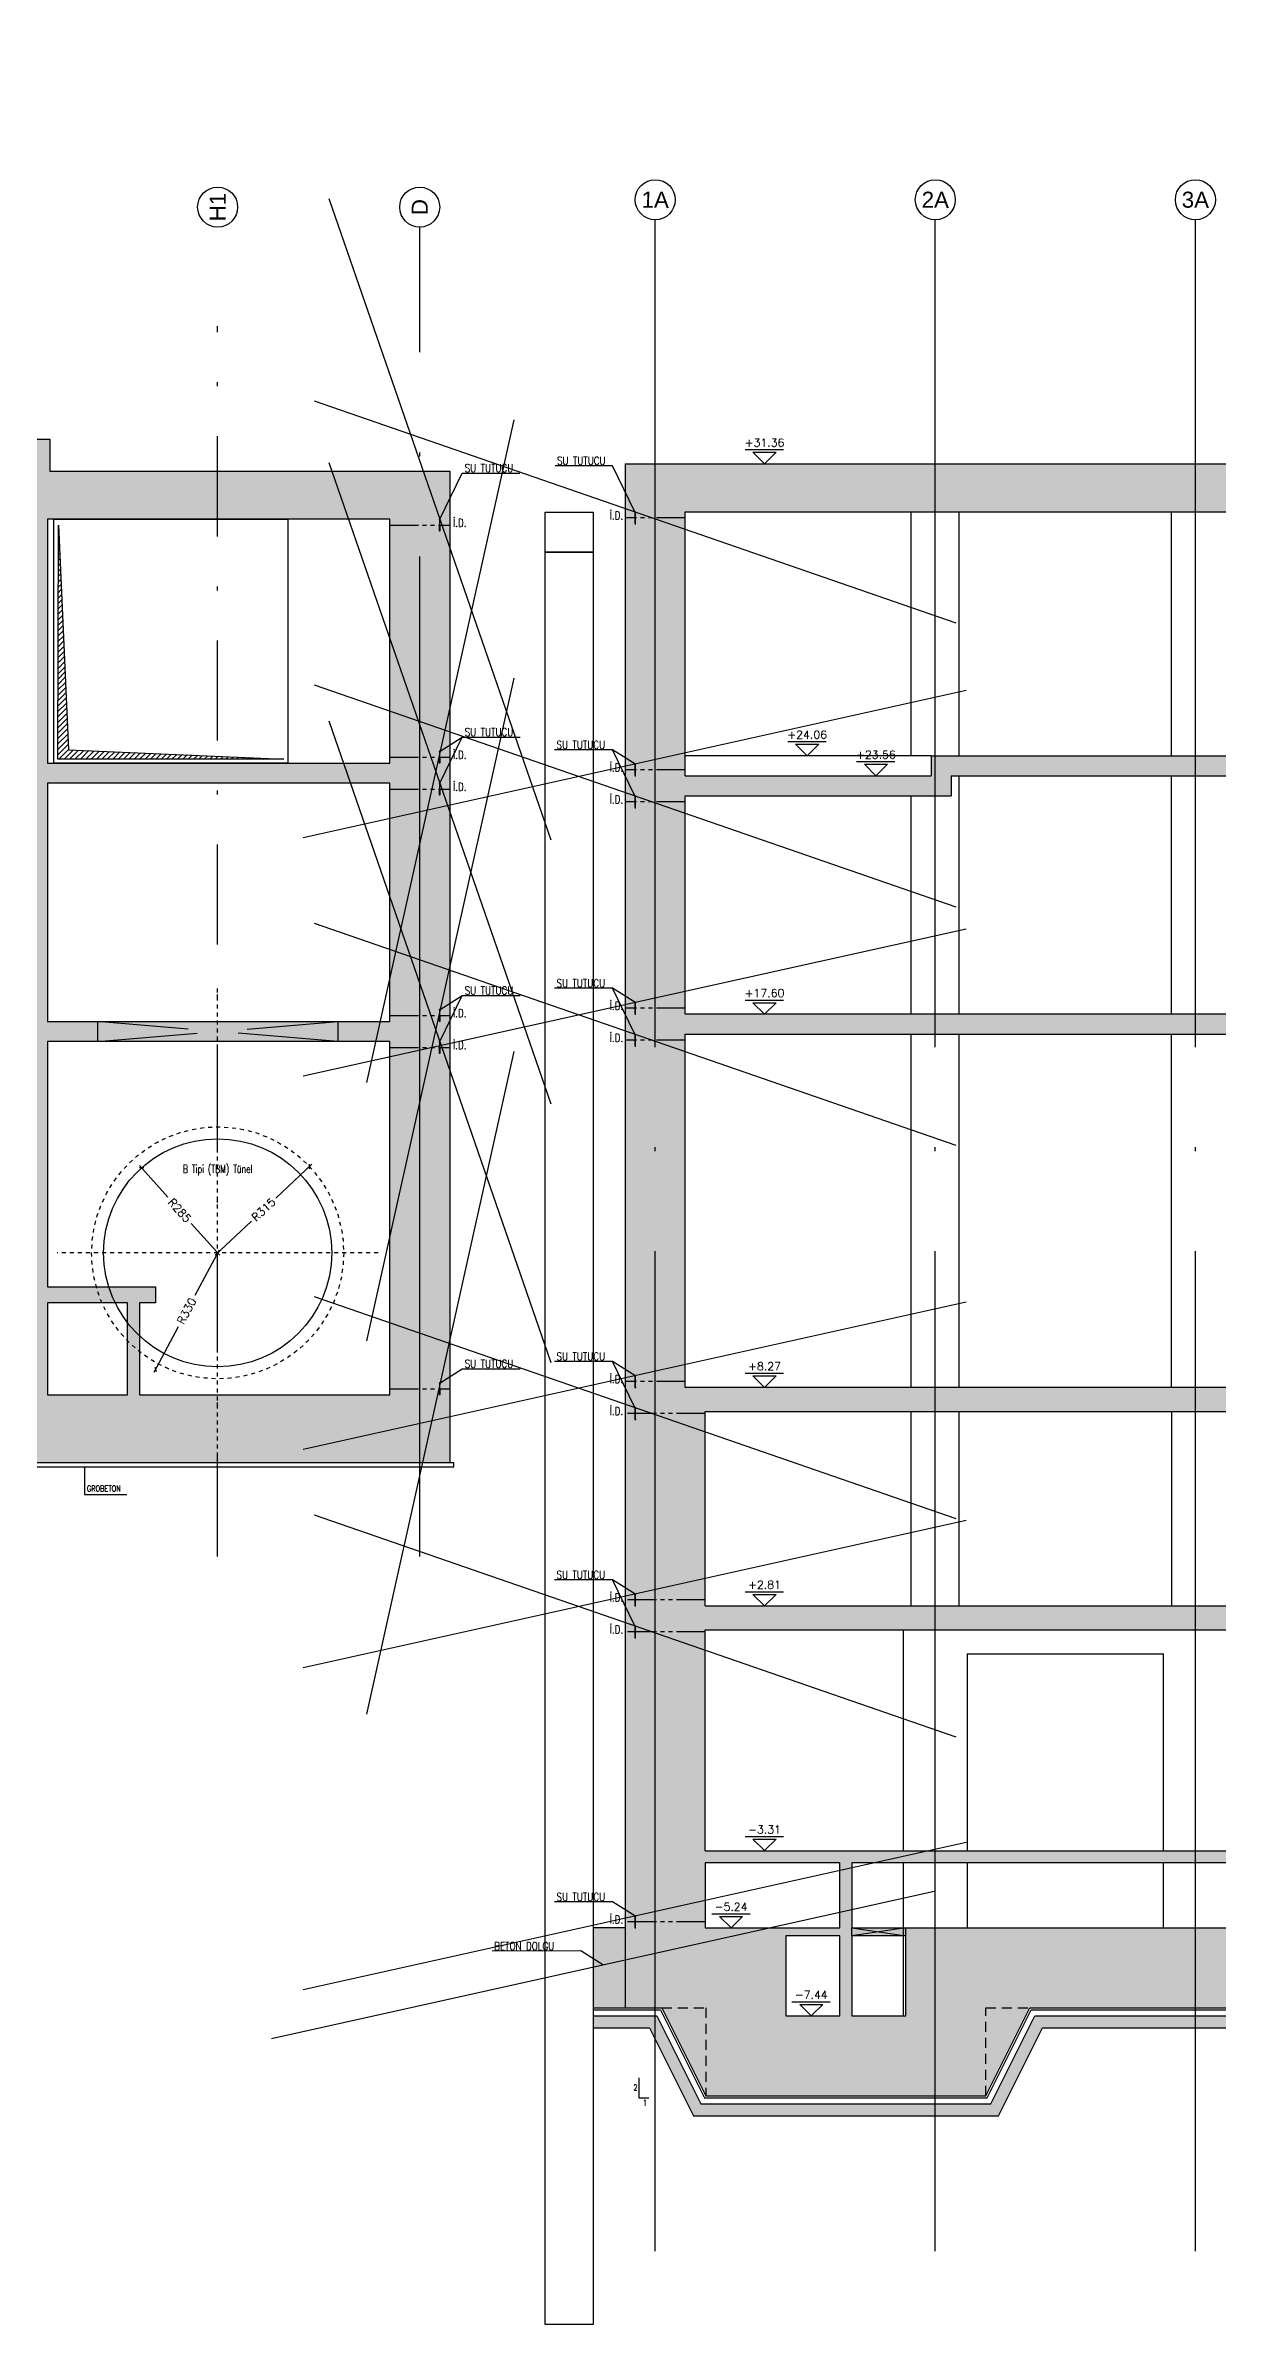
# Model space of a CAD drawing. Header units: millimetres. Extents: x 400382 to 401276, y 4543898 to 4544126.
# Drawn here: x 401008.3 to 401037.6, y 4543951.3 to 4544008.3 of the extents above; entities that cross this region are included whole.
import ezdxf
from ezdxf.enums import TextEntityAlignment as Align

# ---------------------------------------------------------------- set-up
doc = ezdxf.new("R2010")
doc.units = ezdxf.units.MM
for name, pattern in [('ACAD_ISO05W100', [33, 24, -3, 0, -3, 0, -3]), ('AKS', [3, 2.5, -0.25, 0, -0.25]), ('CIZGI', [0.4, 0.25, -0.15]), ('CONTINU', [0]), ('DASHDOT2', [0.5, 0.25, -0.125, 0, -0.125]), ('HIDDEN', [0.375, 0.25, -0.125])]:
    doc.linetypes.add(name, pattern=pattern)
for name, color, linetype in [('aks prota', 2, 'AKS'), ('boşluk prota', 2, 'Continuous'), ('boşluk taraması prota', 252, 'Continuous'), ('caks prota', 4, 'Continuous'), ('görünüş prota', 4, 'Continuous'), ('inşaat derzi prota', 11, 'Continuous'), ('kesik prota', 2, 'CIZGI'), ('kesit prota', 1, 'Continuous'), ('kesit tarama prota', 252, 'Continuous'), ('kot prota', 4, 'Continuous'), ('lkolon prota', 4, 'Continuous'), ('merdiven prota', 2, 'Continuous'), ('not prota', 2, 'Continuous'), ('not yazısı prota', 6, 'Continuous'), ('not çizgisi prota', 4, 'Continuous'), ('PRT-AL-TUNEL_EKSENI', 14, 'DASHDOT2'), ('PRT-CST-rc_level', 6, 'Continuous'), ('PRT-CST-rc_levermark', 4, 'Continuous'), ('st_s_not yazısı', 6, 'Continuous'), ('st_s_not çizgisi', 4, 'CIZGI'), ('st_s_su tutucu', 2, 'Continuous'), ('st_s_ölçü', 4, 'Continuous'), ('taks prota', 7, 'Continuous')]:
    doc.layers.add(name, color=color, linetype=linetype)
doc.layers.add('PRT-KD-kazik', color=172, linetype='Continuous', lineweight=25)
doc.styles.add('NOT', font='romanstw.shx')
doc.styles.add('OLCU', font='romanstw.shx')
doc.styles.get("Standard").update_dxf_attribs({"font": 'Arial.ttf'})
doc.styles.add('TAKS', font='Arial Unicode.ttf')
doc.styles.add('TEXT250', font='romanstw.shx', dxfattribs={"width": 0.8, "height": 25})
doc.styles.add('TSIMPLEX', font='romanstw.shx')
doc.dimstyles.new('1-100', dxfattribs={"dimscale": 0.5, "dimtxt": 2, "dimasz": 7.5, "dimexe": 3, "dimexo": 5, "dimgap": 5, "dimtad": 3, "dimdec": 1, "dimlfac": 2, "dimzin": 9, "dimdsep": 46, "dimtxsty": 'Standard', "dimblk": 'OBLIQUE', "dimcen": 0.09, "dimclrd": 3, "dimclre": 3, "dimclrt": 1, "dimadec": 3, "dimazin": 0, "dimtfac": 1, "dimtdec": 1, "dimtofl": 0, "dimtmove": 0, "dimatfit": 3, "dimfxl": 4, "dimtolj": 1, "dimtzin": 0, "dimarcsym": 0})
doc.dimstyles.new('1-50', dxfattribs={"dimtxt": 10, "dimasz": 4, "dimexe": 4, "dimexo": 8, "dimgap": 4, "dimtad": 1, "dimdec": 1, "dimrnd": 0.05, "dimzin": 9, "dimdsep": 46, "dimtxsty": 'OLCU', "dimblk1": 'OBLIQUE', "dimblk2": 'OBLIQUE', "dimsah": 1, "dimcen": 2, "dimdle": 4, "dimclrd": 4, "dimclre": 4, "dimclrt": 3, "dimadec": 1, "dimazin": 0, "dimtfac": 1, "dimtdec": 1, "dimtix": 1, "dimtmove": 2, "dimatfit": 3, "dimldrblk": 'OBLIQUE', "dimfxl": 1, "dimtvp": 1, "dimtolj": 1, "dimtzin": 1, "dimarcsym": 0})

# ---------------------------------------------------------------- blocks, each defined once
blk = doc.blocks.new('_Oblique')
at = {"layer": 'st_s_ölçü', "lineweight": -2}
blk.add_line((-0.5, -0.5), (0.5, 0.5), dxfattribs=at)
blk = doc.blocks.new('*D49')
at = {"layer": 'Defpoints', "color": 0, "transparency": 16777216}
for p in [(-455.7768124120485, 109.5869111729116), (-265.7931828767396, -102.8541877429707)]:
    blk.add_point(p, dxfattribs=at)
at = {"layer": 'st_s_ölçü', "color": 4, "lineweight": -2, "transparency": 16777216}
for p, q in [((-461.1096862235661, 115.5501700898487), (-389.9253438287682, 35.95131222538865)), ((-260.4603090652221, -108.8174466599078), (-331.6446514600408, -29.21858879542449))]:
    blk.add_line(p, q, dxfattribs=at)
at = {"layer": 'st_s_ölçü', "color": 4, "lineweight": -2, "transparency": 16777216, "xscale": 8, "yscale": 8, "zscale": 8, "rotation": 131.8058995973175}
blk.add_blockref('_Oblique', (-455.7768124120485, 109.5869111729116), dxfattribs=at)
at = {"layer": 'st_s_ölçü', "color": 3, "transparency": 16777216, "insert": (-360.7849976444195, 3.366361714968633), "char_height": 20, "attachment_point": 5, "rotation": 311.8058995973175, "style": 'OLCU'}
blk.add_mtext('\\A1;R285', dxfattribs=at)
blk = doc.blocks.new('*D50')
at = {"layer": 'Defpoints', "color": 0, "transparency": 16777216}
for p in [(-36.3406229420434, 112.9617587007597), (-265.7931828767178, -102.8541877429798)]:
    blk.add_point(p, dxfattribs=at)
at = {"layer": 'st_s_ölçü', "color": 4, "lineweight": -2, "transparency": 16777216}
for p, q in [((-30.51325634052741, 118.4427986104425), (-120.6119750752906, 33.69874405447169)), ((-271.6205494782338, -108.3352276526625), (-181.5218307435179, -23.5911730967362))]:
    blk.add_line(p, q, dxfattribs=at)
at = {"layer": 'st_s_ölçü', "color": 4, "lineweight": -2, "transparency": 16777216, "xscale": 8, "yscale": 8, "zscale": 8, "rotation": 43.24583088137385}
blk.add_blockref('_Oblique', (-36.3406229420434, 112.9617587007597), dxfattribs=at)
at = {"layer": 'st_s_ölçü', "color": 3, "transparency": 16777216, "insert": (-151.0669029094242, 5.053785478889026), "char_height": 20, "attachment_point": 5, "rotation": 43.24583088137385, "style": 'OLCU'}
blk.add_mtext('\\A1;R315', dxfattribs=at)
blk = doc.blocks.new('*D51')
at = {"layer": 'Defpoints', "color": 0, "transparency": 16777216}
for p in [(-265.7931828767105, -102.8541877429579), (-421.0483857594118, -394.0514095323542)]:
    blk.add_point(p, dxfattribs=at)
at = {"layer": 'lkolon prota', "color": 4, "lineweight": -2, "transparency": 16777216}
for p, q in [((-262.0294203825846, -95.79486115412448), (-322.8545106894434, -209.8786212058137)), ((-424.8121482535377, -401.1107361211878), (-363.9870579466764, -287.0269760694938))]:
    blk.add_line(p, q, dxfattribs=at)
at = {"layer": 'lkolon prota', "color": 4, "lineweight": -2, "transparency": 16777216, "xscale": 8, "yscale": 8, "zscale": 8, "rotation": 241.9351701811658}
blk.add_blockref('_Oblique', (-421.0483857594118, -394.0514095323542), dxfattribs=at)
at = {"layer": 'lkolon prota', "color": 3, "transparency": 16777216, "insert": (-343.420784318052, -248.4527986376579), "char_height": 20, "attachment_point": 5, "rotation": 61.935170181165795, "style": 'OLCU'}
blk.add_mtext('\\A1;R330', dxfattribs=at)
blk = doc.blocks.new('D')
at = {"layer": 'st_s_su tutucu', "linetype": 'CONTINU', "ltscale": 0.2}
for p, q in [((-39987.83090962706, 52508.18991963421), (-39992.63090966878, 52508.18991966914)), ((-39992.63090966878, 52508.18991966914), (-39992.63090980848, 52507.38991968935)), ((-39992.63090980848, 52507.38991968935), (-39990.63090962501, 52506.05655179494)), ((-39992.63090980848, 52448.98991960261), (-39990.63090962501, 52450.32328749701)), ((-39992.63090966878, 52448.18991962282), (-39992.63090980848, 52448.98991960261)), ((-39987.83090962706, 52448.18991965774), (-39992.63090966878, 52448.18991962282)), ((-39990.63090992199, 52478.65671955824), (-39991.93117670823, 52478.6567195757)), ((-39991.93117670823, 52478.6567195757), (-39991.93117659182, 52477.72311959402)), ((-39991.93117659182, 52477.72311959402), (-39990.63090987367, 52477.72311951835)), ((-39990.6309096902, 52498.50671976196), (-39991.53117650332, 52498.50671977942)), ((-39991.53117650332, 52498.50671977942), (-39991.53117639622, 52497.87311976865)), ((-39991.53117639622, 52497.87311976865), (-39990.63090970417, 52497.87311978029)), ((-39990.63090980196, 52488.50671968629), (-39991.53117661508, 52488.50671963972)), ((-39991.53117661508, 52488.50671963972), (-39991.53117662905, 52487.87311965806)), ((-39991.53117662905, 52487.87311965806), (-39990.630909937, 52487.87311964059)), ((-39991.53117661508, 52467.87311965223), (-39991.53117662905, 52468.5067196339)), ((-39991.53117662905, 52468.5067196339), (-39990.630909937, 52468.50671965136)), ((-39990.63090980196, 52467.87311960567), (-39991.53117661508, 52467.87311965223)), ((-39991.53117650332, 52457.87311951254), (-39991.53117639622, 52458.50671952331)), ((-39991.53117639622, 52458.50671952331), (-39990.63090970417, 52458.50671951166)), ((-39990.6309096902, 52457.87311953), (-39991.53117650332, 52457.87311951254)), ((-39990.63090962501, 52506.05655179494), (-39990.6309096902, 52498.50671976196)), ((-39990.63090970417, 52497.87311978029), (-39990.63090980196, 52488.50671968629)), ((-39990.630909937, 52487.87311964059), (-39990.63090992199, 52478.65671955824)), ((-39990.630909937, 52468.50671965136), (-39990.63090992199, 52477.72311973372)), ((-39990.63090970417, 52458.50671951166), (-39990.63090980196, 52467.87311960567)), ((-39990.63090962501, 52450.32328749701), (-39990.6309096902, 52457.87311953)), ((-39989.83090974534, 52506.05655187643), (-39987.83090964103, 52507.38991968935)), ((-39989.83090955907, 52498.50671965136), (-39989.83090974534, 52506.05655187643)), ((-39988.9306429881, 52498.50671966883), (-39989.83090955907, 52498.50671965136)), ((-39989.83090992229, 52488.50671961062), (-39989.83090981984, 52497.87311973373)), ((-39989.83090981984, 52497.87311973373), (-39988.93064300207, 52497.87311962313)), ((-39988.93064335132, 52488.50671965136), (-39989.83090992229, 52488.50671961062)), ((-39989.83091007002, 52478.65671960481), (-39989.8309099316, 52487.87311978029)), ((-39989.8309099316, 52487.87311978029), (-39988.93064311383, 52487.87311964059)), ((-39988.53064343977, 52478.65671965137), (-39989.83091007002, 52478.65671960481)), ((-39989.83090998934, 52477.72311965805), (-39988.53064344908, 52477.72311964058)), ((-39989.83091007002, 52477.72311968715), (-39989.8309099316, 52468.50671951166)), ((-39989.8309099316, 52468.50671951166), (-39988.93064311383, 52468.50671965136)), ((-39988.93064335132, 52467.87311964059), (-39989.83090992229, 52467.87311968134)), ((-39989.83090992229, 52467.87311968134), (-39989.83090981984, 52458.50671955823)), ((-39989.83090981984, 52458.50671955823), (-39988.93064300207, 52458.50671966883)), ((-39988.9306429881, 52457.87311962313), (-39989.83090955907, 52457.87311964059)), ((-39989.83090955907, 52457.87311964059), (-39989.83090974534, 52450.32328741552)), ((-39989.83090974534, 52450.32328741552), (-39987.83090964103, 52448.98991960261)), ((-39988.93064300207, 52497.87311962313), (-39988.9306429881, 52498.50671966883)), ((-39988.93064311383, 52487.87311964059), (-39988.93064335132, 52488.50671965136)), ((-39988.93064311383, 52468.50671965136), (-39988.93064335132, 52467.87311964059)), ((-39988.93064300207, 52458.50671966883), (-39988.9306429881, 52457.87311962313)), ((-39988.53064344908, 52477.72311964058), (-39988.53064343977, 52478.65671965137)), ((-39987.83090964103, 52507.38991968935), (-39987.83090962706, 52508.18991963421)), ((-39987.83090964103, 52448.98991960261), (-39987.83090962706, 52448.18991965774))]:
    blk.add_line(p, q, dxfattribs=at)
blk = doc.blocks.new('KOTK5')
at = {"layer": 'PRT-CST-rc_levermark'}
blk.add_line((216.6666666667443, 160), (-213.3333333332557, 160), dxfattribs=at)
blk.add_lwpolyline([(130, 130), (-130, 130), (0, 0)], close=True, dxfattribs=at)
at = {"layer": 'PRT-CST-rc_level', "style": 'OLCU'}
blk.add_attdef('000.00', text='', height=90, dxfattribs=at).set_placement((0, 193.1381784435362), align=Align.CENTER)
blk = doc.blocks.new('A$C127942D9')
at = {"layer": 'aks prota', "ltscale": 2}
blk.add_line((-265.7931828767323, -631.6843460802356), (-265.7931828767178, 559.6811305509054), dxfattribs=at)
at = {"layer": 'aks prota'}
blk.add_line((135.1872869510917, -102.8541877429761), (-666.7736527046291, -102.8541877429725), dxfattribs=at)
at = {"layer": 'görünüş prota', "color": 6, "linetype": 'CIZGI', "ltscale": 2}
blk.add_circle((-265.7931828767323, -102.8541877429652), 315, dxfattribs=at)
at = {"layer": 'görünüş prota', "color": 6}
blk.add_circle((-265.7931828767105, -102.8541877429798), 285, dxfattribs=at)
at = {"layer": 'not prota', "style": 'TEXT250', "width": 0.7}
blk.add_text('B Tipi (TBM) Tünel', height=20, dxfattribs=at).set_placement((-265.7931828766596, 106.8190974679765), align=Align.MIDDLE_CENTER)
at = {"layer": 'lkolon prota'}
dim = blk.add_radius_dim(center=(-265.7931828767105, -102.8541877429579), mpoint=(-421.0483857594118, -394.0514095323542), dimstyle='1-100', dxfattribs=at)
dim.commit()
dim.dimension.update_dxf_attribs({"geometry": '*D51', "text_midpoint": (-343.420784318052, -248.4527986376579), "dimtype": 132})
at = {"layer": 'st_s_ölçü'}
for center, mpoint, picture, middle in [((-265.7931828767396, -102.8541877429707), (-455.7768124120485, 109.5869111729116), '*D49', (-360.7849976444195, 3.366361714968633)), ((-265.7931828767178, -102.8541877429798), (-36.3406229420434, 112.9617587007597), '*D50', (-151.0669029094242, 5.053785478889026))]:
    dim = blk.add_radius_dim(center=center, mpoint=mpoint, dimstyle='1-100', dxfattribs=at)
    dim.commit()
    dim.dimension.update_dxf_attribs({"geometry": picture, "text_midpoint": middle, "dimtype": 132})

msp = doc.modelspace()

# ---------------------------------------------------------------- hatches: boundary and pattern name
at = {"layer": 'boşluk taraması prota', "ltscale": 2}
h = msp.add_hatch(dxfattribs=at)
h.set_pattern_fill('ANSI31', color=256, scale=0.03, style=0)
h.set_pattern_definition([(45, (400306.39817754, 4543579.143865892), (-0.06735192090801864, 0.06735192090801866), [])])
h.paths.add_polyline_path([(401008.6363693457, 4543996.2795191), (401008.8886548912, 4543990.669168189), (401014.2725561247, 4543990.431813553), (401008.6225561246, 4543990.431813553)])
at = {"layer": 'kesit tarama prota'}
h = msp.add_hatch(color=256, dxfattribs=at)
h.dxf.hatch_style = 1
h.paths.add_polyline_path([(401018.4166561246, 4543997.631813553), (401008.4266561246, 4543997.631813553), (401008.4266561246, 4543998.431813553), (401000.5666561246, 4543998.431813553), (401000.5666561246, 4543997.631813553), (400990.5166561247, 4543997.631813553), (400990.5166561247, 4543972.841813553), (401018.4166561246, 4543972.841813553)])
h.paths.add_polyline_path([(401000.5666561246, 4543974.541813553), (400998.5666561246, 4543974.541813553), (400998.5666561246, 4543976.841813553), (401000.5666561246, 4543976.841813553)], flags=16)
h.paths.add_polyline_path([(401001.0666561246, 4543974.541813553), (401001.0666561246, 4543997.931813553), (401007.9266926309, 4543997.931813553), (401007.9266926309, 4543997.12252045), (401007.8666561247, 4543997.12252045), (401007.8666561247, 4543996.431813553), (401007.8666561247, 4543993.751813553), (401006.4066561246, 4543993.751813553), (401006.4066561246, 4543993.921813553), (401006.1066561246, 4543993.921813553), (401006.1066561246, 4543994.091813553), (401005.8066561246, 4543994.091813553), (401005.8066561246, 4543994.261813553), (401005.5066561247, 4543994.261813553), (401005.5066561247, 4543994.431813553), (401005.2066561246, 4543994.431813553), (401005.2066561246, 4543994.601813553), (401004.9066561246, 4543994.601813553), (401004.9066561246, 4543994.771813553), (401004.6066561246, 4543994.771813553), (401004.6066561246, 4543994.941813553), (401004.3066561246, 4543994.941813553), (401004.3066561246, 4543995.111813553), (401004.0066561247, 4543995.111813553), (401004.0066561247, 4543995.281813553), (401003.7066561246, 4543995.281813553), (401003.7066561246, 4543995.451813553), (401001.8666561247, 4543995.451813553), (401001.8666561247, 4543995.251813553), (401003.3539281329, 4543995.251813553), (401006.3539281329, 4543993.551813553), (401007.8666561247, 4543993.551813553), (401007.8666561247, 4543990.331813553), (401006.4066561246, 4543990.331813553), (401006.4066561246, 4543990.521813553), (401006.1066561246, 4543990.521830794), (401006.1066561246, 4543990.691813553), (401005.8066561246, 4543990.691813553), (401005.8066561246, 4543990.861813553), (401005.5066561247, 4543990.861813553), (401005.5066561247, 4543991.031813553), (401005.2066561246, 4543991.031882519), (401005.2066561246, 4543991.201899759), (401004.9066561246, 4543991.201813553), (401004.9066561246, 4543991.371813553), (401004.6066561246, 4543991.371813553), (401004.6066561246, 4543991.541934242), (401004.3066561246, 4543991.541934242), (401004.3066561246, 4543991.711813553), (401004.0066561247, 4543991.711813553), (401004.0066561247, 4543991.881813553), (401003.7066561246, 4543991.881813553), (401003.7066561246, 4543992.051813553), (401001.8666561247, 4543992.051985967), (401001.8666561247, 4543991.85189976), (401003.3549056149, 4543991.85189976), (401006.3903518624, 4543990.131813553), (401007.8666561247, 4543990.131813553), (401007.8666561247, 4543987.121813553), (401006.4066561246, 4543987.121813553), (401006.4066561246, 4543987.291813553), (401006.1066561246, 4543987.291813553), (401006.1066561246, 4543987.461813553), (401005.8066561246, 4543987.461813553), (401005.8066561246, 4543987.631813553), (401005.5066561247, 4543987.631813553), (401005.5066561247, 4543987.801813553), (401005.2066561246, 4543987.801813553), (401005.2066561246, 4543987.971813553), (401004.9066561246, 4543987.971813553), (401004.9066561246, 4543988.141813553), (401004.6066561246, 4543988.141813553), (401004.6066561246, 4543988.311813553), (401004.3066561246, 4543988.311813553), (401004.3066561246, 4543988.481813553), (401004.0066561247, 4543988.481813553), (401004.0066561247, 4543988.651813553), (401003.7066561246, 4543988.651813553), (401003.7066561246, 4543988.821813553), (401001.8666561247, 4543988.821813553), (401001.8666561247, 4543988.621813553), (401003.3539281329, 4543988.621813553), (401006.3539281329, 4543986.921813553), (401007.8666561247, 4543986.921813553), (401007.8666561247, 4543983.871813553), (401006.3966561246, 4543983.871813553), (401006.3966561246, 4543984.061813553), (401006.1066561246, 4543984.061813553), (401006.1066561246, 4543984.231813553), (401005.8066561246, 4543984.231813553), (401005.8066561246, 4543984.401813553), (401005.5066561247, 4543984.401813553), (401005.5066561247, 4543984.571813553), (401005.2066561246, 4543984.571813553), (401005.2066561246, 4543984.741813553), (401004.9066561246, 4543984.741813553), (401004.9066561246, 4543984.911813552), (401004.6066561246, 4543984.911813552), (401004.6066561246, 4543985.081813553), (401004.3066561246, 4543985.081813553), (401004.3066561246, 4543985.251813553), (401004.0066561247, 4543985.251813553), (401004.0066561247, 4543985.421813553), (401003.7066561246, 4543985.421813553), (401003.7066561246, 4543985.591813553), (401001.8666561247, 4543985.591813553), (401001.8666561247, 4543985.391813553), (401003.3539281329, 4543985.391813553), (401006.3892222505, 4543983.671813553), (401007.8666561247, 4543983.671813553), (401007.8666561247, 4543980.491813553), (401006.4066561246, 4543980.491813553), (401006.4066561246, 4543980.661813552), (401006.1066561246, 4543980.661813552), (401006.1066561246, 4543980.831813553), (401005.8066561246, 4543980.831813553), (401005.8066561246, 4543981.001813553), (401005.5066561247, 4543981.001813553), (401005.5066561247, 4543981.171813553), (401005.2066561246, 4543981.171813553), (401005.2066561246, 4543981.341813553), (401004.9066561246, 4543981.341813553), (401004.9066561246, 4543981.511813553), (401004.6066561246, 4543981.511813553), (401004.6066561246, 4543981.681813553), (401004.3066561246, 4543981.681813553), (401004.3066561246, 4543981.851813553), (401004.0066561247, 4543981.851813553), (401004.0066561247, 4543982.021813553), (401003.7066561246, 4543982.021813553), (401003.7066561246, 4543982.191813553), (401001.8666561247, 4543982.191813553), (401001.8666561247, 4543981.991813553), (401003.353928133, 4543981.991813553), (401006.353928133, 4543980.291813553), (401007.8666561247, 4543980.291813553), (401007.8666561247, 4543977.261813553), (401006.3816561247, 4543977.261813553), (401006.3816561247, 4543977.431813553), (401006.1066561246, 4543977.431813553), (401006.1066561246, 4543977.601813553), (401005.8066561246, 4543977.601813553), (401005.8066561246, 4543977.771813553), (401005.5066561247, 4543977.771813553), (401005.5066561247, 4543977.941813553), (401005.2066561246, 4543977.941813553), (401005.2066561246, 4543978.111813553), (401004.9066561246, 4543978.111813553), (401004.9066561246, 4543978.281813553), (401004.6066561246, 4543978.281813553), (401004.6066561246, 4543978.451813553), (401004.3066561246, 4543978.451813553), (401004.3066561246, 4543978.621813553), (401004.0066561247, 4543978.621813553), (401004.0066561247, 4543978.791813553), (401003.7066561246, 4543978.791813553), (401003.7066561246, 4543978.961813553), (401001.8666561247, 4543978.961813553), (401001.8666561247, 4543978.761813553), (401003.3539281329, 4543978.761813553), (401006.3539281329, 4543977.061813553), (401007.8666561247, 4543977.061813553), (401007.8666561247, 4543974.541813553), (401005.5066561247, 4543974.541813553), (401005.5066561247, 4543974.711813553), (401005.2066561246, 4543974.711813553), (401005.2066561246, 4543974.881813553), (401004.9066561246, 4543974.881813553), (401004.9066561246, 4543975.051813553), (401004.6066561246, 4543975.051813553), (401004.6066561246, 4543975.221813553), (401004.3066561246, 4543975.221813553), (401004.3066561246, 4543975.391813553), (401004.0066561247, 4543975.391813553), (401004.0066561247, 4543975.561813553), (401003.7066561246, 4543975.561813553), (401003.7066561246, 4543975.731813553), (401001.8666561247, 4543975.731813553), (401001.8666561247, 4543975.531813553), (401003.3539281329, 4543975.531813553), (401005.1009869563, 4543974.541813553)], flags=16)
h.paths.add_polyline_path([(400998.2666561247, 4543974.541813553), (400992.0166561247, 4543974.541813553), (400992.0166561247, 4543983.371813553), (401000.5666561246, 4543983.371813553), (401000.5666561246, 4543977.241813553), (400997.8666561247, 4543977.241813553), (400997.8666561247, 4543976.841813553), (400998.2666561247, 4543976.841813553)], flags=16)
h.paths.add_polyline_path([(401008.3666561247, 4543974.541813553), (401008.3666561247, 4543976.841813553), (401010.3666561247, 4543976.841813553), (401010.3666561247, 4543974.541813553)], flags=16)
h.paths.add_polyline_path([(401008.3666561247, 4543977.241813553), (401008.3666561247, 4543983.371813553), (401016.9166561246, 4543983.371813553), (401016.9166561246, 4543974.541813553), (401010.6666561246, 4543974.541813553), (401010.6666561246, 4543976.841813553), (401011.0666561246, 4543976.841813553), (401011.0666561246, 4543977.241813553)], flags=16)
h.paths.add_polyline_path([(401000.5666561246, 4543983.871813553), (400992.0166561247, 4543983.871813553), (400992.0166561247, 4543989.831813553), (401000.5666561246, 4543989.831813553)], flags=16)
h.paths.add_polyline_path([(401008.3666561247, 4543983.871813553), (401008.3666561247, 4543989.831813553), (401016.9166561246, 4543989.831813553), (401016.9166561246, 4543983.871813553)], flags=16)
h.paths.add_polyline_path([(401000.5666561246, 4543990.331813553), (400992.0166561247, 4543990.331813553), (400992.0166561247, 4543996.431813553), (401000.5666561246, 4543996.431813553)], flags=16)
h.paths.add_polyline_path([(401008.3666561247, 4543990.331813553), (401008.3666561247, 4543996.431813553), (401016.9166561246, 4543996.431813553), (401016.9166561246, 4543990.331813553)], flags=16)
h = msp.add_hatch(color=256, dxfattribs=at)
h.dxf.hatch_style = 1
h.paths.add_polyline_path([(401066.3964466318, 4543961.215435243), (401059.4684857978, 4543961.215433551), (401059.4684853996, 4543962.845428384), (401066.3964461595, 4543962.845428365), (401066.3964461603, 4543963.145428636), (401059.1684852393, 4543963.145428636), (401059.1684857107, 4543961.215433477), (401057.0684857107, 4543961.215432965), (401057.0684852392, 4543963.145428636), (401049.9827737194, 4543963.145428638), (401049.9827737194, 4543963.298427759), (401049.6927744087, 4543963.298427759), (401049.6927744087, 4543963.468427759), (401049.402774172, 4543963.468427759), (401049.402774172, 4543963.638427759), (401049.1127739353, 4543963.638427759), (401049.1127739353, 4543963.808427759), (401048.8227736985, 4543963.808427759), (401048.8227736985, 4543963.978427758), (401048.5327734618, 4543963.978427758), (401048.5327734618, 4543964.148427758), (401048.2427732251, 4543964.148427758), (401048.2427732251, 4543964.318427758), (401047.9527729884, 4543964.318427758), (401047.9527729884, 4543964.488427758), (401047.6627727518, 4543964.488427758), (401047.6627727518, 4543964.658427758), (401044.0272740926, 4543964.658427758), (401044.0272742353, 4543963.859267746), (401044.4272750342, 4543963.85926782), (401044.4272736356, 4543964.358430066), (401047.2913191197, 4543964.358430066), (401049.3605585376, 4543963.145428638), (401044.1272740776, 4543963.14542864), (401044.1272741509, 4543962.845428429), (401049.666643023, 4543962.845428413), (401049.666643023, 4543961.215431157), (401028.4684996266, 4543961.215425978), (401028.4684997012, 4543962.845428469), (401040.5522215961, 4543962.845428435), (401040.5522215227, 4543963.145428636), (401024.8022360391, 4543963.145428636), (401024.802236292, 4543968.665428637), (401040.5522198384, 4543968.665428637), (401040.5522196919, 4543969.265428636), (401024.8022363195, 4543969.265428636), (401024.8022365422, 4543974.125428637), (401040.5522377306, 4543974.125428643), (401040.552237748, 4543974.725428643), (401024.3022365696, 4543974.725428636), (401024.3022369742, 4543983.555428636), (401040.5522380528, 4543983.555428643), (401040.5522380701, 4543984.055428643), (401024.302236997, 4543984.055428636), (401024.3022372472, 4543989.515428654), (401030.9522431276, 4543989.515428424), (401030.9522431448, 4543990.015428424), (401040.5522382758, 4543990.015428092), (401040.5522382931, 4543990.515428092), (401030.4522431623, 4543990.515428442), (401030.4522431449, 4543990.015428442), (401024.3022372701, 4543990.015428654), (401024.3022375724, 4543996.615428654), (401061.0516200207, 4543996.615427385), (401061.0516200137, 4543996.315427245), (401065.0516200137, 4543996.315427149), (401065.0516200207, 4543996.615427246), (401066.3908763342, 4543996.615427201), (401066.3908761804, 4543997.815427201), (401022.8022376274, 4543997.815428705), (401022.8022358592, 4543959.215424594), (401023.7184981711, 4543959.215424818), (401024.8184984184, 4543957.015425667), (401031.8184994337, 4543957.015425346), (401032.9184996215, 4543959.215427065), (401066.3964466318, 4543959.215435243)])
h.paths.add_polyline_path([(401049.966643023, 4543961.21543123), (401049.966643023, 4543962.845428412), (401056.7684853626, 4543962.845428391), (401056.7684857607, 4543961.215432892)], flags=16)
h.paths.add_polyline_path([(401029.8184995254, 4543959.015425438), (401028.4684995257, 4543959.0154255), (401028.4684996174, 4543961.015425446), (401029.818499617, 4543961.015425446)], flags=16)
h.paths.add_polyline_path([(401028.1684995259, 4543959.015425513), (401026.8184995254, 4543959.015425575), (401026.8184996251, 4543961.015425446), (401028.1684996175, 4543961.015425446)], flags=16)
h.paths.add_polyline_path([(401028.1684996266, 4543961.215425905), (401024.8022359507, 4543961.215425082), (401024.8022360254, 4543962.845428636), (401028.1684997014, 4543962.845428483)], flags=16)
h = msp.add_hatch(color=256, dxfattribs=at)
h.dxf.hatch_style = 1
h.paths.add_polyline_path([(401022.8022359508, 4543961.215424594), (401022.0022790774, 4543961.215424399), (401022.002279566, 4543959.215424399), (401022.8022358592, 4543959.215424594)])
h = msp.add_hatch(dxfattribs=at)
h.set_pattern_fill('AR-CONC', color=253, scale=0.0009999999999999998, angle=1.399621290528574e-05)
h.set_pattern_definition([(50.0000139962129, (400999.9026916244, 4543653.02363855), (0.1821846728895983, -0.01593904103483201), [0.01905, -0.20955]), (355.0000139962128, (400999.9026916244, 4543653.02363855), (-0.03524346809633405, 0.1910568366297665), [0.01523999999999997, -0.1676405841699995]), (100.4514586962128, (400999.9178736318, 4543653.0223103), (0.1469412043125848, 0.1751177878069974), [0.01619000879999999, -0.1780902445999998]), (46.18421399621291, (400999.902691612, 4543653.074438551), (0.2710790511622216, -0.04204226171353833), [0.02857499999999994, -0.3143249999999991]), (96.63557160621279, (400999.9252815128, 4543653.070935056), (0.2374040736102427, 0.2474261825907955), [0.02428502313999996, -0.2671356081599993]), (351.1841651662129, (400999.902691612, 4543653.074438551), (0.2374040736237167, 0.2474261825786067), [0.02285996706999998, -0.2514597319199999]), (21.00001399621287, (400999.9280916151, 4543653.061738556), (0.1516144162504704, -0.1022651611507214), [0.01905, -0.20955]), (326.0000139962129, (400999.9280916151, 4543653.061738556), (0.06180198335420922, 0.1841879812193131), [0.01524, -0.16764]), (71.4514589962129, (400999.9407261498, 4543653.053216459), (0.213416399266616, 0.08192282101926526), [0.01619000879999995, -0.1780899375999995]), (37.50001399621291, (400999.9026916244, 4543653.02363855), (0.003088582595486997, 0.08455503962763458), [0, -0.1656079999999998, 0, -0.1701799999999998, 0, -0.1682749999999998]), (7.500013996212903, (400999.9026916244, 4543653.02363855), (0.06681963803819314, 0.1001805911408236), [0, -0.09702799999999975, 0, -0.1617979999999995, 0, -0.06413499999999979]), (327.5000139962128, (400999.8460496244, 4543653.023638536), (0.1355905965662849, -0.005728710870602942), [0, -0.06349999999999979, 0, -0.1981199999999995, 0, -0.2628899999999992]), (317.5000139962128, (400999.8206496244, 4543653.02363853), (0.1481291751748305, 0.02542652721832841), [0, -0.08254999999999994, 0, -0.1315719999999999, 0, -0.1866899999999999])])
h.paths.add_polyline_path([(401033.0421064682, 4543959.015427096), (401031.9421062624, 4543956.815425341), (401024.6948916516, 4543956.815425673), (401023.5948914221, 4543959.015424788), (401022.0022796149, 4543959.015424399), (401022.0022796881, 4543958.715424399), (401023.4094812988, 4543958.715424743), (401024.5094815014, 4543956.515425681), (401032.1275165054, 4543956.515425332), (401033.2275167381, 4543958.715427141), (401066.3964472425, 4543958.715435243), (401066.3964471692, 4543959.015435243)])

# ---------------------------------------------------------------- linework, layer by layer
at = {"layer": 'aks prota', "ltscale": 10}
for p, q in [((401017.6666561246, 4543970.502990499), (401017.6666561246, 4544003.733487471)), ((401023.5522355806, 4543953.135198507), (401023.5522379069, 4544003.917102247)), ((401030.5522355806, 4543953.135198186), (401030.5522379069, 4544003.917103957)), ((401037.0522355806, 4543953.135197889), (401037.0522379069, 4544003.917105545))]:
    msp.add_line(p, q, dxfattribs=at)
at = {"layer": 'boşluk prota', "ltscale": 0.05}
msp.add_lwpolyline([(401008.6363693457, 4543996.2795191), (401008.8886548912, 4543990.669168189), (401014.2725561247, 4543990.431813553), (401008.6225561246, 4543990.431813553)], close=True, dxfattribs=at)
at = {"layer": 'caks prota', "ltscale": 0.05}
for centre, radius in [((401012.6166196183, 4544004.233487469), 0.5), ((401017.6666196182, 4544004.233487469), 0.5), ((401023.5522377848, 4544004.417102247), 0.4999999999999999), ((401030.5522377848, 4544004.417101927), 0.4999999999999999), ((401037.0522377848, 4544004.417101629), 0.4999999999999999)]:
    msp.add_circle(centre, radius, dxfattribs=at)
at = {"layer": 'görünüş prota', "color": 4}
for p, q in [((401029.9522148761, 4543990.515428458), (401029.952213386, 4543996.615428459)), ((401031.1522148763, 4543990.515428417), (401031.1522133862, 4543996.615428417)), ((401036.4522148766, 4543990.515428234), (401036.4522133865, 4543996.615428234)), ((401031.1522164543, 4543984.055428639), (401031.1522149984, 4543990.015428417)), ((401036.4522164546, 4543984.055428641), (401036.4522149987, 4543990.015428234)), ((401029.9522164541, 4543984.055428638), (401029.9522151204, 4543989.515428458)), ((401029.9522187333, 4543974.725428636), (401029.9522165763, 4543983.555428638)), ((401031.1522187334, 4543974.725428636), (401031.1522165764, 4543983.555428639)), ((401036.4522187337, 4543974.725428636), (401036.4522165767, 4543983.555428641)), ((401029.9522200671, 4543969.265428636), (401029.9522188554, 4543974.125428638)), ((401031.1522200672, 4543969.265428636), (401031.1522200652, 4543974.125428639)), ((401036.4522188559, 4543974.125428641), (401036.4522200674, 4543969.265428636)), ((401029.7522202137, 4543968.665428637), (401029.7522215621, 4543963.145428636)), ((401031.3522203604, 4543968.065428636), (401031.3522215621, 4543963.145428636)), ((401036.2522215621, 4543963.145428112), (401036.2522203603, 4543968.065428636)), ((401029.7522216355, 4543962.845428465), (401029.752222571, 4543959.015425441)), ((401031.3522216355, 4543962.84542846), (401031.3522220336, 4543961.215426682)), ((401036.2522220336, 4543961.21542788), (401036.2522216355, 4543962.845428112))]:
    msp.add_line(p, q, dxfattribs=at)
msp.add_lwpolyline([(401008.5225561247, 4543990.331813553), (401008.5225561247, 4543996.431813553), (401014.3725561246, 4543996.431813553), (401014.3725561246, 4543990.331813553)], close=True, dxfattribs=at)
for points in [[(401030.4522431623, 4543990.515428442), (401024.3022372929, 4543990.515428654)], [(401031.3522203604, 4543968.065428636), (401036.2522203603, 4543968.065428636)]]:
    msp.add_lwpolyline(points, dxfattribs=at)
at = {"layer": 'görünüş prota'}
for points in [[(400990.5166561247, 4543972.841813553), (400990.4166561246, 4543972.841813553), (400990.4166561246, 4543972.741813553), (401018.5166561247, 4543972.741813553), (401018.5166561247, 4543972.841813553), (401018.4166561246, 4543972.841813553)], [(401022.002279566, 4543959.215424399), (401022.002279566, 4543959.215424399), (401022.0022796881, 4543958.715424399)], [(401022.0022795782, 4543959.165424399), (401023.6875964839, 4543959.165424811), (401024.7875967267, 4543956.965425668), (401031.8494011409, 4543956.965425345), (401032.9494013332, 4543959.165427073), (401066.3964471325, 4543959.165435243)], [(401022.0022796149, 4543959.015424399), (401023.5948914221, 4543959.015424788), (401024.6948916516, 4543956.815425673), (401031.9421062624, 4543956.815425341), (401033.0421064682, 4543959.015427096), (401066.3964471692, 4543959.015435243)], [(401022.0022796881, 4543958.715424399), (401023.4094812988, 4543958.715424743), (401024.5094815014, 4543956.515425681), (401032.1275165054, 4543956.515425332), (401033.2275167381, 4543958.715427141), (401066.3964472425, 4543958.715435243)]]:
    msp.add_lwpolyline(points, dxfattribs=at)
at = {"layer": 'inşaat derzi prota', "linetype": 'ACAD_ISO05W100', "ltscale": 0.03}
for points in [[(401016.9166561246, 4543996.281813553), (401018.4166561246, 4543996.281813553)], [(401024.302237609, 4543996.465418566), (401022.802237609, 4543996.465418199)], [(401016.9166561246, 4543990.481814391), (401018.4166561246, 4543990.481814391)], [(401024.3022372334, 4543990.165428653), (401022.8022372334, 4543990.165428286)], [(401016.9166561246, 4543989.681813553), (401018.4166561246, 4543989.681813553)], [(401024.3022374288, 4543989.365428654), (401022.8022374288, 4543989.365428287)], [(401024.3022372358, 4543984.205428636), (401022.8022372358, 4543984.20542827)], [(401016.9166561246, 4543984.021814391), (401018.4166561246, 4543984.021814391)], [(401016.9166561246, 4543983.221813553), (401018.4166561246, 4543983.221813553)], [(401024.3022374312, 4543983.405428636), (401022.8022374312, 4543983.405428269)], [(401016.9166561246, 4543974.691814391), (401018.4166561246, 4543974.691814391)], [(401024.3022372395, 4543974.875428636), (401022.8022372395, 4543974.87542827)], [(401024.8022365398, 4543974.075428758), (401022.8022374348, 4543974.075428269)], [(401024.8022363263, 4543969.415428636), (401022.8022408487, 4543969.415428148)], [(401024.8022362897, 4543968.615428636), (401022.8022410441, 4543968.615428148)], [(401024.8022359576, 4543961.365425082), (401022.8022405397, 4543961.365424594)]]:
    msp.add_lwpolyline(points, dxfattribs=at)
at = {"layer": 'kesik prota'}
for points in [[(401023.7184981711, 4543959.215424818), (401024.8184995346, 4543959.215424768), (401024.8184984184, 4543957.015425667)], [(401031.8184994337, 4543957.015425346), (401031.8184995344, 4543959.215426797), (401032.9184996215, 4543959.215427065)]]:
    msp.add_lwpolyline(points, dxfattribs=at)
at = {"layer": 'kesit prota', "color": 1}
for p, q in [((401022.8022376274, 4543997.815428705), (401066.3908760411, 4543997.815427201)), ((401024.3022372701, 4543990.015428654), (401024.3022375724, 4543996.615428654)), ((401030.4522431623, 4543990.515428442), (401030.4522431449, 4543990.015428442)), ((401030.4522431623, 4543990.515428442), (401040.5522382931, 4543990.515428092)), ((401024.3022372701, 4543990.015428654), (401030.4522431449, 4543990.015428442)), ((401030.9522431448, 4543990.015428424), (401040.5522382758, 4543990.015428092)), ((401030.9522431448, 4543990.015428424), (401030.9522431276, 4543989.515428424)), ((401024.3022372472, 4543989.515428654), (401030.9522431276, 4543989.515428424)), ((401024.8022363195, 4543969.265428636), (401040.5522196919, 4543969.265428636)), ((401024.8022360391, 4543963.145428636), (401024.802236292, 4543968.665428637)), ((401024.802236292, 4543968.665428637), (401040.5522198384, 4543968.665428637))]:
    msp.add_line(p, q, dxfattribs=at)
for points in [[(401008.4266561246, 4543997.631813553), (401018.4166561246, 4543997.631813553), (401018.4166561246, 4543972.841813553), (400990.5166561247, 4543972.841813553), (400990.5166561247, 4543997.631813553), (401000.5666561246, 4543997.631813553), (401000.5666561246, 4543998.431813553), (401008.4266561246, 4543998.431813553)], [(401008.3666561247, 4543996.431813553), (401008.3666561247, 4543990.331813553), (401016.9166561246, 4543990.331813553), (401016.9166561246, 4543996.431813553)], [(401008.3666561247, 4543983.371813553), (401008.3666561247, 4543977.241813553), (401011.0666561246, 4543977.241813553), (401011.0666561246, 4543976.841813553), (401010.6666561246, 4543976.841813553), (401010.6666561246, 4543974.541813553), (401016.9166561246, 4543974.541813553), (401016.9166561246, 4543983.371813553)], [(401010.3666561247, 4543976.841813553), (401008.3666561247, 4543976.841813553), (401008.3666561247, 4543974.541813553), (401010.3666561247, 4543974.541813553)], [(401028.1684996266, 4543961.215425905), (401028.1684997014, 4543962.845428483), (401024.8022360254, 4543962.845428636), (401024.8022359507, 4543961.215425082)]]:
    msp.add_lwpolyline(points, close=True, dxfattribs=at)
for points in [[(401022.8022376274, 4543997.815428705), (401022.8022358592, 4543959.215424594), (401023.7184981711, 4543959.215424818), (401024.8184984184, 4543957.015425667), (401031.8184994337, 4543957.015425346), (401032.9184996215, 4543959.215427065), (401066.3964471203, 4543959.215435243)], [(401024.3022375724, 4543996.615428654), (401061.0516200207, 4543996.615427385), (401061.0516200137, 4543996.315427245), (401065.0516200137, 4543996.315427149), (401065.0516200207, 4543996.615427246), (401066.3908763342, 4543996.615427201)], [(401008.3666561247, 4543989.831813553), (401008.3666561247, 4543983.871813553), (401016.9166561246, 4543983.871813553), (401016.9166561246, 4543989.831813553), (401008.3666561247, 4543989.831813553)], [(401024.8022363195, 4543969.265428636), (401024.8022365422, 4543974.125428637), (401040.5522377306, 4543974.125428643), (401040.552237748, 4543974.725428643), (401024.3022365696, 4543974.725428636), (401024.3022369742, 4543983.555428636), (401040.5522380528, 4543983.555428643), (401040.5522380701, 4543984.055428643), (401024.302236997, 4543984.055428636), (401024.3022372472, 4543989.515428654)], [(401024.8022360391, 4543963.145428636), (401040.5522215227, 4543963.145428636), (401040.5522215961, 4543962.845428435), (401028.4684997012, 4543962.845428469), (401028.4684996266, 4543961.215425978)], [(401022.8022359508, 4543961.215424594), (401022.0022790774, 4543961.215424399), (401022.002279566, 4543959.215424399), (401022.8022358592, 4543959.215424594)], [(401026.8184996251, 4543961.015425446), (401026.8184995254, 4543959.015425575), (401028.1684995259, 4543959.015425513), (401028.1684996175, 4543961.015425446), (401026.8184996251, 4543961.015425446)], [(401028.4684996174, 4543961.015425446), (401028.4684995257, 4543959.0154255), (401029.8184995254, 4543959.015425438), (401029.818499617, 4543961.015425446), (401028.4684996174, 4543961.015425446)], [(401028.4684996266, 4543961.215425978), (401049.666643023, 4543961.215431157)], [(401029.8184996261, 4543961.215425446), (401029.8184996261, 4543961.215426308)]]:
    msp.add_lwpolyline(points, dxfattribs=at)
at = {"layer": 'merdiven prota', "linetype": 'HIDDEN', "ltscale": 10}
for points in [[(401009.6166561247, 4543983.371813553), (401015.6166561247, 4543983.871813553), (401015.6166561247, 4543983.371813553), (401009.6166561247, 4543983.871813553), (401009.6166561247, 4543983.371813553)], [(401028.4684996266, 4543961.215425978), (401029.818499617, 4543961.015425437), (401029.818499617, 4543961.214395816), (401028.4684996174, 4543961.015425446), (401028.4684996266, 4543961.215425978)]]:
    msp.add_lwpolyline(points, dxfattribs=at)
at = {"layer": 'PRT-AL-TUNEL_EKSENI', "ltscale": 10}
msp.add_line((401012.6166561247, 4543970.502990499), (401012.6166561247, 4544001.260448804), dxfattribs=at)
at = {"layer": 'PRT-KD-kazik', "color": 3}
for points in [[(401020.802270291, 4543996.603391054), (401022.0022704328, 4543996.603391347), (401022.0022706771, 4543995.603391348), (401020.8022705353, 4543995.603391055)], [(401020.8022705363, 4543995.603391054), (401022.0022706771, 4543995.603391347), (401022.0022814987, 4543951.303391349), (401020.8022813579, 4543951.303391055)]]:
    msp.add_lwpolyline(points, close=True, dxfattribs=at)
at = {"layer": 'st_s_not çizgisi', "linetype": 'CONTINU'}
msp.add_lwpolyline([(401009.2929481342, 4543972.741813553), (401009.2929481342, 4543972.04692962), (401010.3493481342, 4543972.04692962)], dxfattribs=at)
at = {"layer": 'st_s_ölçü', "ltscale": 0.1}
msp.add_lwpolyline([(401023.1435406861, 4543957.465425267), (401023.1435408082, 4543956.965425267), (401023.3935408082, 4543956.965425327)], dxfattribs=at)

# ---------------------------------------------------------------- block references
at = {"layer": 'aks prota', "ltscale": 10, "xscale": 0.01, "yscale": 0.01, "zscale": 0.01}
msp.add_blockref('A$C127942D9', (401015.274589034, 4543979.12035543), dxfattribs=at)
at = {"layer": 'kot prota', "linetype": 'CONTINU', "ltscale": 0.1}
ref = msp.add_blockref('KOTK5', (401026.2833784746, 4543997.815428636), dxfattribs=dict(at, xscale=-0.002222222222222221, yscale=0.002222222222222221, zscale=0.002222222222222222, rotation=1.399620875197627e-05))
ref.add_attrib('000.00', '+31.36', dxfattribs={"layer": 'PRT-CST-rc_level', "height": 0.1999999999999999, "rotation": 1.400722388096129e-05, "style": 'OLCU'}).set_placement((401026.2833783697, 4543998.244624589), align=Align.CENTER)
ref = msp.add_blockref('KOTK5', (401027.349302434, 4543990.515428897), dxfattribs=dict(at, xscale=-0.002222222222222221, yscale=0.002222222222222221, zscale=0.002222222222222222, rotation=1.399620875197627e-05))
ref.add_attrib('000.00', '+24.06', dxfattribs={"layer": 'PRT-CST-rc_level', "height": 0.1999999999999999, "rotation": 1.400722388096129e-05, "style": 'OLCU'}).set_placement((401027.3493023291, 4543990.944624849), align=Align.CENTER)
ref = msp.add_blockref('KOTK5', (401029.0673354038, 4543990.015428837), dxfattribs=dict(at, xscale=-0.002222222222222221, yscale=0.002222222222222221, zscale=0.002222222222222222, rotation=1.399620875197627e-05))
ref.add_attrib('000.00', '+23.56', dxfattribs={"layer": 'PRT-CST-rc_level', "height": 0.1999999999999999, "rotation": 1.400722388096129e-05, "style": 'OLCU'}).set_placement((401029.0673352989, 4543990.44462479), align=Align.CENTER)
ref = msp.add_blockref('KOTK5', (401026.2833779995, 4543984.055428636), dxfattribs=dict(at, xscale=-0.002222222222222221, yscale=0.002222222222222221, zscale=0.002222222222222222, rotation=1.399620875197627e-05))
ref.add_attrib('000.00', '+17.60', dxfattribs={"layer": 'PRT-CST-rc_level', "height": 0.1999999999999999, "rotation": 1.400722388096129e-05, "style": 'OLCU'}).set_placement((401026.2833778946, 4543984.484624589), align=Align.CENTER)
ref = msp.add_blockref('KOTK5', (401026.2833779995, 4543974.725428636), dxfattribs=dict(at, xscale=-0.002222222222222221, yscale=0.002222222222222221, zscale=0.002222222222222222, rotation=1.399620875197627e-05))
ref.add_attrib('000.00', '+8.27', dxfattribs={"layer": 'PRT-CST-rc_level', "height": 0.1999999999999999, "rotation": 1.400722388096129e-05, "style": 'OLCU'}).set_placement((401026.2833778947, 4543975.154624589), align=Align.CENTER)
ref = msp.add_blockref('KOTK5', (401026.2833779995, 4543969.265428636), dxfattribs=dict(at, xscale=-0.002222222222222221, yscale=0.002222222222222221, zscale=0.002222222222222222, rotation=1.399620875197627e-05))
ref.add_attrib('000.00', '+2.81', dxfattribs={"layer": 'PRT-CST-rc_level', "height": 0.1999999999999999, "rotation": 1.400722388096129e-05, "style": 'OLCU'}).set_placement((401026.2833778947, 4543969.694624589), align=Align.CENTER)
ref = msp.add_blockref('KOTK5', (401026.2833779995, 4543963.14666441), dxfattribs=dict(at, xscale=-0.002222222222222221, yscale=0.002222222222222221, zscale=0.002222222222222222, rotation=1.399620875197627e-05))
ref.add_attrib('000.00', '-3.31', dxfattribs={"layer": 'PRT-CST-rc_level', "height": 0.1999999999999999, "rotation": 1.400722388096129e-05, "style": 'OLCU'}).set_placement((401026.2833778947, 4543963.575860362), align=Align.CENTER)
ref = msp.add_blockref('KOTK5', (401025.4483951872, 4543961.215425241), dxfattribs=dict(at, xscale=-0.002222222222222221, yscale=0.002222222222222221, zscale=0.002222222222222222, rotation=1.399620875197627e-05))
ref.add_attrib('000.00', '-5.24', dxfattribs={"layer": 'PRT-CST-rc_level', "height": 0.1999999999999999, "rotation": 1.400722388096129e-05, "style": 'OLCU'}).set_placement((401025.4483950824, 4543961.644621192), align=Align.CENTER)
ref = msp.add_blockref('KOTK5', (401027.4517658969, 4543959.015425546), dxfattribs=dict(at, xscale=-0.002222222222222221, yscale=0.002222222222222221, zscale=0.002222222222222222, rotation=1.399620875197627e-05))
ref.add_attrib('000.00', '-7.44', dxfattribs={"layer": 'PRT-CST-rc_level', "height": 0.1999999999999999, "rotation": 1.400722388096129e-05, "style": 'OLCU'}).set_placement((401027.451765792, 4543959.444621499), align=Align.CENTER)
at = {"layer": 'st_s_ölçü'}
for p, xscale, yscale, zscale, rotation in [((401218.1178106729, 4544258.672763989), -0.004999999999999998, 0.004999999999999998, 0.004999999999999998, 180), ((400823.1010189639, 4544258.856319014), 0.004999999999999996, 0.004999999999999996, 0.004999999999999996, 180.0000139962129), ((401218.1178106729, 4544252.872763989), -0.004999999999999998, 0.004999999999999998, 0.004999999999999998, 180), ((400823.1010185883, 4544252.556329102), 0.004999999999999996, 0.004999999999999996, 0.004999999999999996, 180.0000139962129), ((401218.1178106729, 4544252.07276399), -0.004999999999999998, 0.004999999999999998, 0.004999999999999998, 180), ((400823.1010187837, 4544251.756329102), 0.004999999999999996, 0.004999999999999996, 0.004999999999999996, 180.0000139962129), ((400823.1010185907, 4544246.596329085), 0.004999999999999996, 0.004999999999999996, 0.004999999999999996, 180.0000139962129), ((401218.1178106729, 4544246.41276399), -0.004999999999999998, 0.004999999999999998, 0.004999999999999998, 180), ((401218.1178106729, 4544245.61276399), -0.004999999999999998, 0.004999999999999998, 0.004999999999999998, 180), ((400823.1010187861, 4544245.796329085), 0.004999999999999996, 0.004999999999999996, 0.004999999999999996, 180.0000139962129), ((401218.1178106729, 4544237.082763989), -0.004999999999999998, 0.004999999999999998, 0.004999999999999998, 180), ((400823.1010185944, 4544237.266329085), 0.004999999999999996, 0.004999999999999996, 0.004999999999999996, 180.0000139962129), ((400823.1010187897, 4544236.466329085), 0.004999999999999996, 0.004999999999999996, 0.004999999999999996, 180.0000139962129), ((400823.1010222036, 4544231.806328963), 0.004999999999999996, 0.004999999999999996, 0.004999999999999996, 180.0000139962129), ((400823.101022399, 4544231.006328963), 0.004999999999999996, 0.004999999999999996, 0.004999999999999996, 180.0000139962129), ((400823.1010218945, 4544223.756325409), 0.004999999999999996, 0.004999999999999996, 0.004999999999999996, 180.0000139962129)]:
    msp.add_blockref('D', p, dxfattribs=dict(at, xscale=xscale, yscale=yscale, zscale=zscale, rotation=rotation))

# ---------------------------------------------------------------- texts
at = {"layer": 'not yazısı prota', "ltscale": 0.05, "style": 'TSIMPLEX', "width": 0.8}
for s, p in [('SU TUTUCU', (401021.0981108348, 4543997.793082078)), ('İ.D.', (401022.4149182793, 4543996.426803541)), ('SU TUTUCU', (401021.0861106542, 4543990.693092163)), ('İ.D.', (401022.4149179037, 4543990.126813629)), ('İ.D.', (401022.4149180991, 4543989.326813629)), ('SU TUTUCU', (401021.0861106566, 4543984.733092145)), ('İ.D.', (401022.4149179061, 4543984.166813612)), ('İ.D.', (401022.4149181015, 4543983.366813612)), ('SU TUTUCU', (401021.0861106603, 4543975.403092145)), ('İ.D.', (401022.4149179097, 4543974.836813612)), ('İ.D.', (401022.4149181052, 4543974.036813612)), ('SU TUTUCU', (401021.0861142694, 4543969.943092023)), ('İ.D.', (401022.4149215189, 4543969.37681349)), ('İ.D.', (401022.4149217144, 4543968.57681349)), ('SU TUTUCU', (401021.0861139604, 4543961.893088469)), ('İ.D.', (401022.41492121, 4543961.326809936)), ('BETON DOLGU', (401019.5271712206, 4543960.660161389))]:
    msp.add_text(s, height=0.1999999999999999, rotation=1.400722388096129e-05, dxfattribs=at).set_placement(p)
for s, p in [('SU TUTUCU', (401018.791830194, 4543997.609478686)), ('İ.D.', (401018.499213559, 4543996.243199828)), ('SU TUTUCU', (401018.791830194, 4543991.009478685)), ('İ.D.', (401018.499213559, 4543990.443199828)), ('İ.D.', (401018.499213559, 4543989.643199828)), ('İ.D.', (401018.499213559, 4543983.983199828)), ('SU TUTUCU', (401018.791830194, 4543984.549478685)), ('İ.D.', (401018.499213559, 4543983.183199828)), ('SU TUTUCU', (401018.791830194, 4543975.219478686))]:
    msp.add_text(s, height=0.2, dxfattribs=at).set_placement(p)
at = {"layer": 'st_s_not yazısı', "ltscale": 0.05, "style": 'NOT', "width": 0.8}
msp.add_text('GROBETON', height=0.15, dxfattribs=at).set_placement((401009.350811929, 4543972.200176585), align=Align.MIDDLE_LEFT)
for s, p in [('2', (401023.008343707, 4543957.149413241)), ('1', (401023.2428437992, 4543956.771713299))]:
    msp.add_text(s, height=0.1499999999999999, rotation=1.400722388096129e-05, dxfattribs=at).set_placement(p)
at = {"layer": 'taks prota', "style": 'TAKS'}
for s, height, rotation, p in [('H1', 0.4, 90, (401012.6166196183, 4544004.233487469)), ('D', 0.4, 90, (401017.6666196182, 4544004.233487469)), ('1A', 0.3999999999999999, 359.5051648192307, (401023.5522377848, 4544004.417102247)), ('2A', 0.3999999999999999, 359.5051648192307, (401030.5522377848, 4544004.417101927)), ('3A', 0.3999999999999999, 359.5051648192307, (401037.0522377848, 4544004.417101629))]:
    msp.add_text(s, height=height, rotation=rotation, dxfattribs=at).set_placement(p, align=Align.MIDDLE_CENTER)

# ---------------------------------------------------------------- leaders
at = {"layer": 'not çizgisi prota'}
for points in [[(401023.046646026, 4543996.615601289), (401022.4880838764, 4543997.765354961), (401021.0497008957, 4543997.76535461)], [(401018.172247671, 4543996.431997421), (401018.7308095397, 4543997.58175123), (401020.1691925204, 4543997.58175123)], [(401018.172247671, 4543989.831997421), (401018.7308095397, 4543990.981751231), (401020.1691925204, 4543990.981751231)], [(401023.0466458458, 4543989.515611377), (401022.4880836962, 4543990.665365049), (401021.0497007155, 4543990.665364698)], [(401018.1793387101, 4543990.630827609), (401018.7308095397, 4543990.981751231), (401020.1811925208, 4543990.981751231)], [(401023.0395546115, 4543990.314441563), (401022.4880836962, 4543990.665365049), (401021.0377007151, 4543990.665364695)], [(401023.0466458481, 4543983.555611359), (401022.4880836986, 4543984.705365032), (401021.0497007178, 4543984.70536468)], [(401018.172247671, 4543983.371997421), (401018.7308095397, 4543984.521751231), (401020.1691925204, 4543984.521751231)], [(401023.0395546138, 4543984.354441545), (401022.4880836986, 4543984.705365032), (401021.0377007174, 4543984.705364677)], [(401018.1793387101, 4543984.170827609), (401018.7308095397, 4543984.521751231), (401020.1811925208, 4543984.521751231)], [(401023.0466458519, 4543974.225611359), (401022.4880837022, 4543975.375365032), (401021.0497007216, 4543975.375364681)], [(401023.0395546175, 4543975.024441545), (401022.4880837022, 4543975.375365032), (401021.0377007211, 4543975.375364677)], [(401018.1793387101, 4543974.840827608), (401018.7308095397, 4543975.191751231), (401020.1811925208, 4543975.191751231)], [(401023.0466494611, 4543968.765611237), (401022.4880873114, 4543969.91536491), (401021.0497043308, 4543969.915364559)], [(401023.0395582268, 4543969.564441423), (401022.4880873114, 4543969.91536491), (401021.0377043303, 4543969.915364555)], [(401023.0395579178, 4543961.514437869), (401022.4880870025, 4543961.865361356), (401021.0377040214, 4543961.865361002)], [(401022.2438250748, 4543960.293715416), (401021.6923541595, 4543960.644638903), (401019.4787612814, 4543960.632433921)]]:
    msp.add_leader(points, dimstyle='1-50', override={"dimasz": 12, "dimgap": 4, "dimtad": 0}, dxfattribs=at)

doc.saveas('drawing.dxf')
